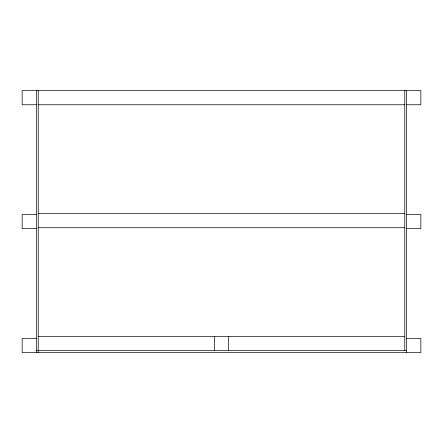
<?xml version="1.0" encoding="UTF-8"?>
<svg xmlns="http://www.w3.org/2000/svg" width="443" height="443" viewBox="0 0 443 443"><rect width="100%" height="100%" fill="white"/><g stroke="black" fill="none" stroke-linecap="round" stroke-linejoin="round"><path stroke-width="0.66" d="M36.337 104.753L22.15 104.753L22.15 90.56L420.85 90.56L420.85 104.753L406.663 104.753M38.231 104.753L404.769 104.753M38.231 213.532L404.769 213.532M36.337 214.478L22.15 214.478L22.15 228.666L36.337 228.666M406.663 214.478L420.85 214.478L420.85 228.666L406.663 228.666M38.231 227.719L404.769 227.719M38.231 336.497L404.769 336.497M36.337 338.391L22.15 338.391L22.15 352.578L420.85 352.578L420.85 338.391L406.663 338.391M36.337 350.684L406.663 350.684M406.663 90.56L406.663 352.578M404.769 90.422L404.769 350.684M228.594 336.497L228.594 350.684M214.406 336.497L214.406 350.684M38.231 90.422L38.231 352.578M36.337 90.56L36.337 352.578"/></g></svg>
